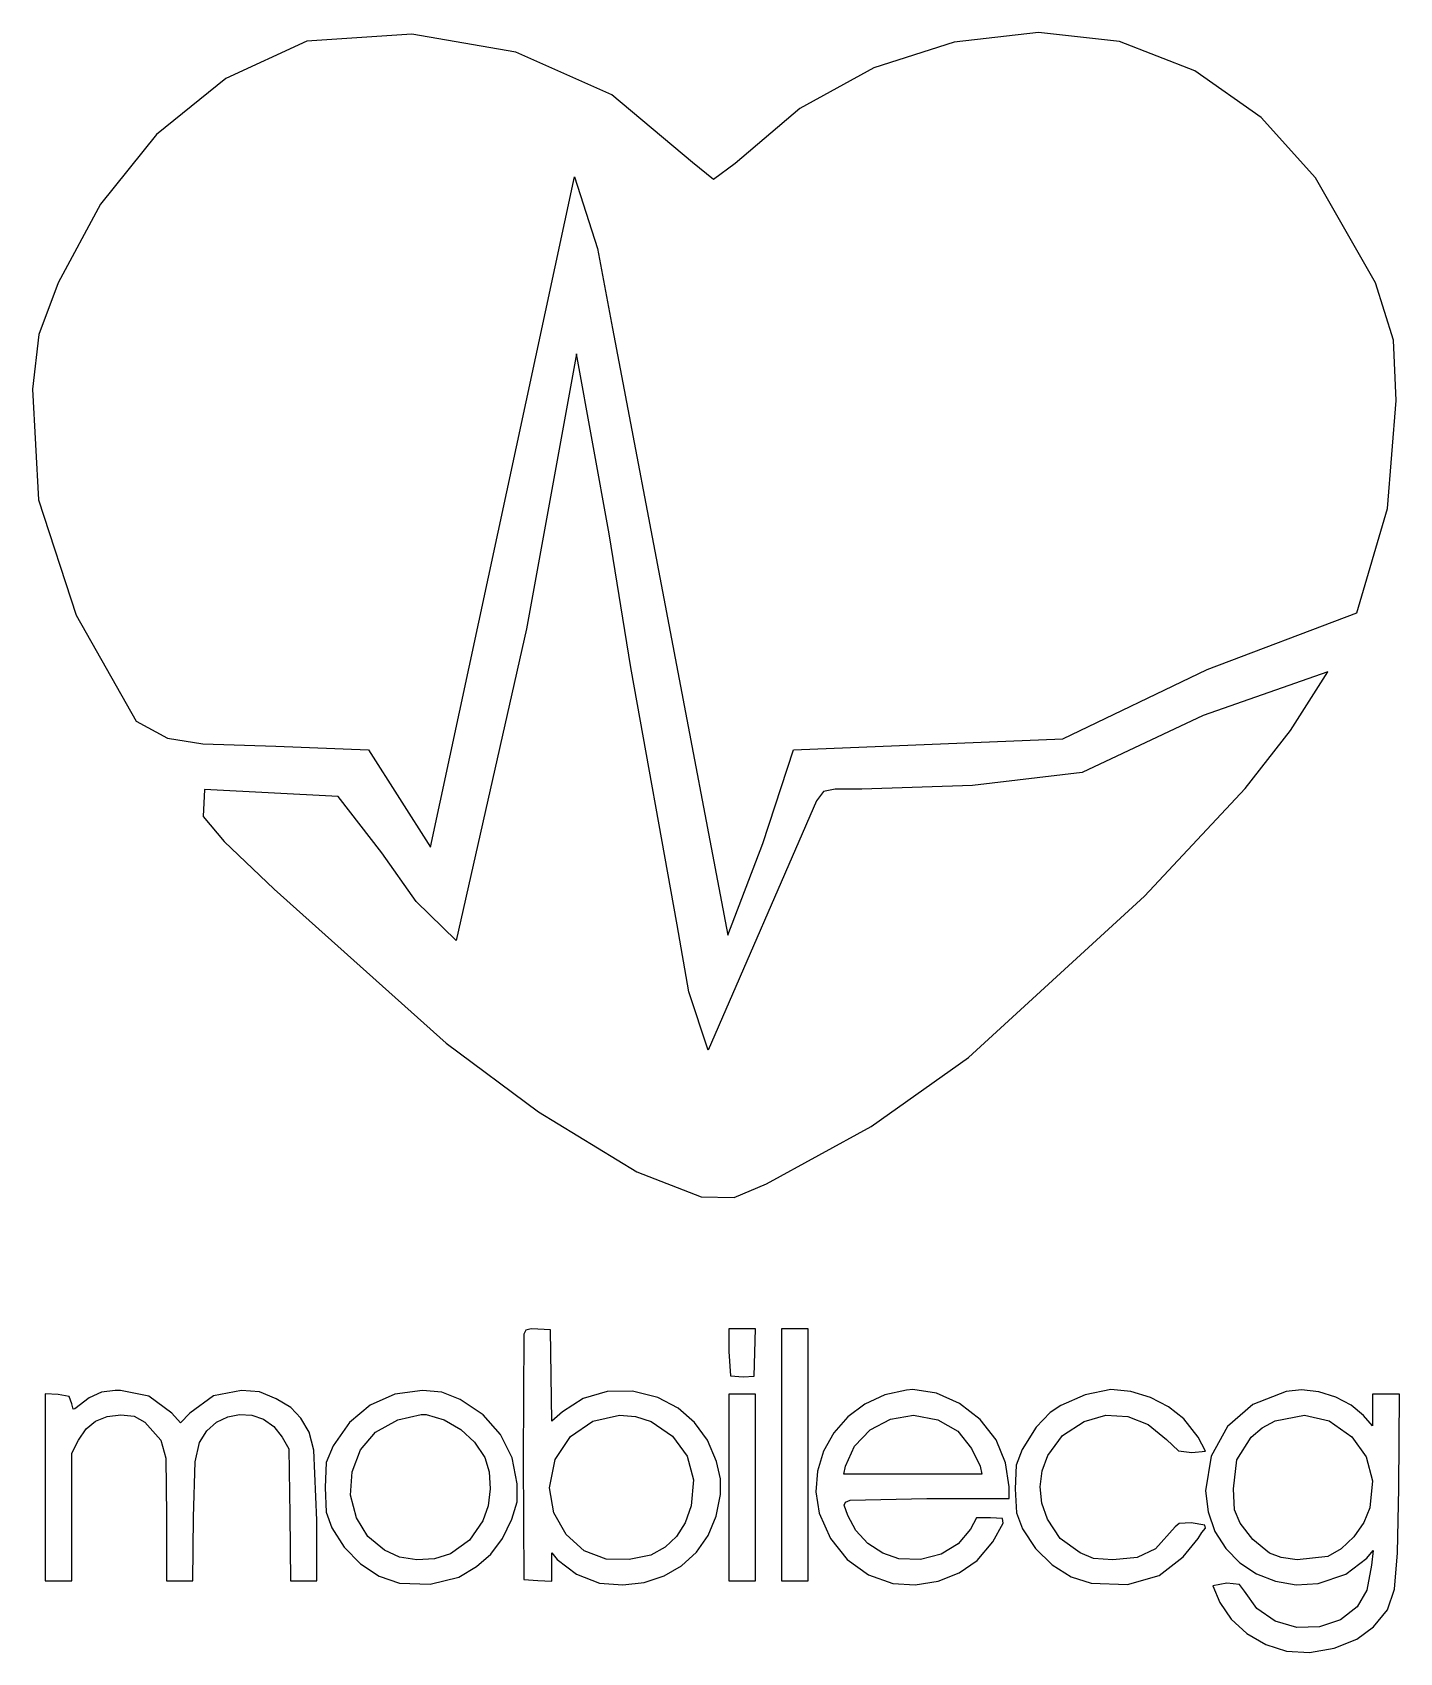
# Model space of a CAD drawing. Extents: x 0 to 17.7, y 0 to 20.9.
import ezdxf

# ---------------------------------------------------------------- set-up
doc = ezdxf.new("R2010")
doc.units = 0
doc.layers.add('1._réteg', color=7, linetype='CONTINUOUS')

msp = doc.modelspace()

# ---------------------------------------------------------------- linework, layer by layer
at = {"layer": '1._réteg', "color": 7}
for points in [[(13.005324, 20.943192), (11.917151, 20.81808), (10.876338, 20.484976), (9.919678, 19.957567), (9.083976, 19.249548), (8.802978, 19.043258), (8.534644, 19.263103), (7.489434, 20.134586), (6.249079, 20.687149), (4.905232, 20.919759), (3.54955, 20.831395), (2.499193, 20.346007), (1.605573, 19.623809), (0.879957, 18.723723), (0.333612, 17.704681), (0.084488, 17.036971), (0, 16.331579), (0.079976, 14.901494), (0.567836, 13.410173), (1.339749, 12.039987), (1.744727, 11.820401), (2.202575, 11.748256), (3.146017, 11.718668), (4.347062, 11.671221), (5.14559, 10.412408), (7.006775, 19.078451), (7.30404, 18.15165), (7.498914, 17.116637), (8.991768, 9.27564), (9.444616, 10.461839), (9.839112, 11.671221), (13.32233, 11.811689), (15.188019, 12.709243), (17.119999, 13.442625), (17.519973, 14.789816), (17.63232, 16.186983), (17.594164, 16.966895), (17.365411, 17.706253), (16.589605, 19.061484), (15.885833, 19.844724), (15.026712, 20.446086), (14.052969, 20.82557), (13.005324, 20.943192), (13.005324, 20.943192)], [(9.001327, 4.188567), (9.001327, 3.895841), (9.02382, 3.581581), (9.188296, 3.567865), (9.330251, 3.577658), (9.339056, 3.88311), (9.347862, 4.188562), (9.174575, 4.188562), (9.00129, 4.188562), (9.001327, 4.188567)], [(9.682255, 4.188574), (9.682255, 2.559503), (9.682255, 0.930403), (9.854559, 0.930403), (10.026867, 0.930403), (10.026867, 2.559503), (10.026867, 4.188574), (9.854559, 4.188574), (9.682255, 4.188574), (9.682255, 4.188574)], [(6.446104, 4.185632), (6.379045, 4.170819), (6.354077, 4.120041), (6.345271, 2.496837), (6.354077, 0.946079), (6.534213, 0.936286), (6.714356, 0.927481), (6.715203, 1.108597), (6.716049, 1.290693), (6.785561, 1.207476), (7.035778, 1.01744), (7.332829, 0.900069), (7.631194, 0.877414), (7.910657, 0.909909), (8.165982, 0.993722), (8.391933, 1.12502), (8.583275, 1.299974), (8.734772, 1.514751), (8.84119, 1.765521), (8.897291, 2.048451), (8.89745, 2.24975), (8.843446, 2.471386), (8.725477, 2.749103), (8.561176, 2.978233), (8.348571, 3.160756), (8.085691, 3.298653), (7.758901, 3.381997), (7.430825, 3.376886), (7.121791, 3.2864), (6.852131, 3.113617), (6.715073, 2.994177), (6.707255, 3.583542), (6.69845, 4.17291), (6.534959, 4.182703), (6.445864, 4.185638), (6.446104, 4.185632)], [(1.068384, 3.388718), (0.893429, 3.367923), (0.73454, 3.296689), (0.547549, 3.15571), (0.528653, 3.149219), (0.511325, 3.21739), (0.475968, 3.314051), (0.331187, 3.336829), (0.166712, 3.345634), (0.166712, 2.138513), (0.166712, 0.93041), (0.339019, 0.93041), (0.511325, 0.93041), (0.511325, 1.754742), (0.511325, 2.579068), (0.597478, 2.749417), (0.693542, 2.89362), (0.815141, 2.995222), (0.964481, 3.055425), (1.143767, 3.075429), (1.313549, 3.057536), (1.455093, 2.981444), (1.660687, 2.750397), (1.72356, 2.517857), (1.733133, 1.771385), (1.733133, 0.93041), (1.902503, 0.93041), (2.07285, 0.93041), (2.084605, 1.752781), (2.104977, 2.468501), (2.161947, 2.718088), (2.256979, 2.8684), (2.380854, 2.979364), (2.524613, 3.050406), (2.679297, 3.080949), (2.835946, 3.070418), (2.985601, 3.018236), (3.119303, 2.92383), (3.228092, 2.786623), (3.315224, 2.63781), (3.32598, 1.78411), (3.335767, 0.93041), (3.506115, 0.93041), (3.675485, 0.93041), (3.675485, 1.714602), (3.639433, 2.619135), (3.577655, 2.851938), (3.471851, 3.034309), (3.341716, 3.171052), (3.152692, 3.28494), (2.936504, 3.371177), (2.705283, 3.38871), (2.341278, 3.320106), (2.035637, 3.097948), (1.91522, 2.973609), (1.802633, 3.097948), (1.506919, 3.318227), (1.137883, 3.38871), (1.068373, 3.38871), (1.068384, 3.388718)], [(5.042198, 3.388718), (4.686453, 3.34178), (4.367774, 3.202673), (4.097498, 2.978409), (3.886963, 2.675997), (3.799768, 2.459508), (3.785145, 2.136558), (3.798676, 1.818836), (3.870321, 1.614746), (4.029906, 1.363605), (4.24015, 1.151664), (4.484534, 0.992349), (4.746536, 0.899087), (5.143536, 0.888702), (5.512126, 0.979365), (5.743013, 1.11424), (5.927955, 1.277397), (6.076065, 1.478775), (6.196456, 1.728312), (6.26515, 1.949773), (6.268905, 2.184533), (6.20352, 2.52076), (6.053265, 2.822283), (5.826286, 3.076851), (5.530727, 3.272214), (5.293366, 3.36918), (5.042198, 3.388718), (5.042198, 3.388718)], [(11.380839, 3.401456), (11.301543, 3.396659), (11.01861, 3.334372), (10.763503, 3.215303), (10.542534, 3.048312), (10.36202, 2.84229), (10.228274, 2.606154), (10.147608, 2.348768), (10.12634, 2.078991), (10.170781, 1.805744), (10.315534, 1.478564), (10.534099, 1.206671), (10.80866, 1.007168), (11.121404, 0.897242), (11.414333, 0.879462), (11.707682, 0.926904), (11.981036, 1.033894), (12.213983, 1.194817), (12.416375, 1.433069), (12.547823, 1.674539), (12.540045, 1.735075), (12.386287, 1.744953), (12.204191, 1.744953), (12.126848, 1.60006), (11.97025, 1.408544), (11.746813, 1.273473), (11.482102, 1.205485), (11.201679, 1.215363), (10.992827, 1.287556), (10.800665, 1.414979), (10.643557, 1.582083), (10.539868, 1.773401), (10.496004, 1.909348), (10.511738, 1.949169), (10.572412, 1.974569), (11.561959, 1.995736), (12.627125, 1.995736), (12.627125, 2.144552), (12.58094, 2.457254), (12.459713, 2.751527), (12.252307, 3.015884), (11.985726, 3.222245), (11.686421, 3.355765), (11.38084, 3.401598), (11.38084, 3.401598)], [(13.9439, 3.404392), (13.608427, 3.333695), (13.294812, 3.195858), (13.158727, 3.105772), (12.975598, 2.917389), (12.793559, 2.629014), (12.719522, 2.42556), (12.706425, 2.118926), (12.72195, 1.810711), (12.800408, 1.603983), (12.967827, 1.348205), (13.18213, 1.137103), (13.427074, 0.983461), (13.686414, 0.900064), (14.156025, 0.883696), (14.566549, 1.000818), (14.876591, 1.240114), (15.070739, 1.475628), (15.117732, 1.556908), (15.165736, 1.611772), (15.158571, 1.650917), (14.978717, 1.682215), (14.826078, 1.671208), (14.7741, 1.627295), (14.519558, 1.344367), (14.280472, 1.232099), (13.967394, 1.203397), (13.71557, 1.218637), (13.544461, 1.290434), (13.288207, 1.479551), (13.124466, 1.729036), (13.051655, 1.935481), (13.028182, 2.144326), (13.054073, 2.350376), (13.129349, 2.548468), (13.317765, 2.808338), (13.598298, 2.989017), (13.878733, 3.070156), (14.15966, 3.056609), (14.425707, 2.951764), (14.661505, 2.758865), (14.818293, 2.612871), (14.990452, 2.590576), (15.164716, 2.605251), (15.07134, 2.787962), (14.883738, 3.022291), (14.689045, 3.178078), (14.454057, 3.299038), (14.198948, 3.377072), (13.94389, 3.404166), (13.943901, 3.404194)], [(16.405138, 3.397534), (16.206396, 3.378907), (15.77814, 3.210533), (15.448686, 2.923936), (15.237916, 2.54367), (15.165708, 2.094429), (15.198463, 1.82025), (15.287714, 1.570173), (15.426549, 1.349898), (15.608053, 1.165071), (15.825313, 1.02142), (16.071411, 0.92459), (16.339437, 0.880281), (16.622477, 0.89411), (16.978255, 1.015465), (17.250023, 1.22208), (17.332262, 1.32193), (17.312676, 1.13397), (17.252057, 0.809894), (17.124705, 0.596478), (16.909259, 0.426072), (16.639978, 0.334717), (16.347993, 0.327944), (16.064432, 0.411368), (15.828662, 0.572658), (15.67185, 0.796122), (15.604307, 0.884514), (15.4408, 0.898907), (15.258708, 0.866593), (15.350732, 0.651229), (15.498174, 0.436317), (15.701585, 0.251885), (15.945442, 0.109278), (16.214222, 0.019757), (16.511206, 0.003106), (16.830432, 0.059437), (17.12253, 0.174725), (17.33813, 0.334971), (17.516613, 0.55691), (17.610596, 0.821014), (17.649604, 1.290491), (17.663162, 2.128521), (17.674902, 3.3425), (17.500638, 3.3425), (17.326374, 3.3425), (17.326374, 3.138877), (17.326374, 2.935225), (17.208891, 3.065443), (17.049275, 3.201107), (16.850928, 3.305162), (16.630621, 3.372331), (16.405124, 3.397449), (16.405136, 3.397449)], [(9.001327, 3.342702), (9.001327, 2.136558), (9.001327, 0.930416), (9.173635, 0.930416), (9.345943, 0.930416), (9.345943, 2.136558), (9.345943, 3.342702), (9.173635, 3.342702), (9.001327, 3.342702), (9.001327, 3.342702)], [(5.025558, 3.082284), (5.092128, 3.07839), (5.324849, 3.009927), (5.537905, 2.887575), (5.716778, 2.721855), (5.846949, 2.523287), (5.90302, 2.337596), (5.917456, 2.121542), (5.891015, 1.901992), (5.824456, 1.70581), (5.649457, 1.455673), (5.405437, 1.279943), (5.199624, 1.213573), (4.971223, 1.200214), (4.746015, 1.238467), (4.549779, 1.326936), (4.336692, 1.504007), (4.189506, 1.743995), (4.11227, 2.035661), (4.132902, 2.340504), (4.243758, 2.624399), (4.437192, 2.853219), (4.722591, 3.010886), (5.025583, 3.082304), (5.025558, 3.082284)], [(7.591548, 3.071645), (7.795247, 3.054962), (7.99882, 2.989408), (8.276755, 2.801545), (8.462573, 2.543036), (8.546234, 2.234812), (8.517694, 1.897809), (8.440147, 1.680826), (8.328144, 1.503804), (8.180708, 1.365429), (7.996864, 1.264389), (7.716948, 1.205476), (7.417284, 1.209562), (7.132432, 1.320459), (6.899274, 1.530953), (6.741556, 1.81131), (6.683026, 2.131791), (6.756676, 2.50007), (6.956406, 2.794868), (7.246577, 2.993091), (7.591548, 3.071645), (7.591548, 3.071645)], [(11.38965, 3.071652), (11.706, 3.010522), (11.964331, 2.863118), (12.142631, 2.641178), (12.252161, 2.414723), (12.27567, 2.309002), (11.383791, 2.309002), (10.491911, 2.309002), (10.513444, 2.4108), (10.627278, 2.669316), (10.830838, 2.88039), (11.094756, 3.021896), (11.389659, 3.071652), (11.389651, 3.071652)], [(16.444296, 3.072498), (16.762472, 2.999064), (17.055983, 2.792139), (17.243958, 2.531365), (17.32311, 2.223743), (17.290164, 1.87613), (17.211376, 1.682921), (17.081641, 1.498234), (16.920331, 1.344649), (16.746812, 1.244686), (16.350463, 1.203199), (16.14469, 1.23145), (15.99395, 1.288741), (15.778187, 1.466343), (15.614093, 1.675442), (15.539728, 1.846892), (15.525981, 2.120901), (15.572353, 2.496596), (15.75801, 2.787595), (15.897773, 2.909938), (16.067051, 2.999939), (16.444296, 3.072498), (16.444296, 3.072498)]]:
    msp.add_lwpolyline(points, dxfattribs=at)
msp.add_lwpolyline([(6.38594, 13.236781), (5.478807, 9.207545), (4.961172, 9.708538), (4.515839, 10.341), (3.953365, 11.069314), (2.226467, 11.16008), (2.20661, 10.811327), (2.477069, 10.484604), (3.127214, 9.870852), (5.346992, 7.880929), (6.540857, 6.990303), (7.813157, 6.216396), (8.64365, 5.893627), (9.071772, 5.883552), (9.488341, 6.061385), (10.844879, 6.800667), (12.100234, 7.694851), (14.377666, 9.779632), (15.679153, 11.17184), (16.262478, 11.922481), (16.746885, 12.677363), (15.137137, 12.113449), (13.570188, 11.37841), (12.154802, 11.208425), (10.72363, 11.163249), (10.379268, 11.160427), (10.225085, 11.133051), (10.135886, 11.011665), (8.737212, 7.788975), (8.486889, 8.544382), (8.337509, 9.409235), (7.735453, 12.734758), (7.456829, 14.464555), (7.034119, 16.789338), (6.38594, 13.236781), (6.38594, 13.236781), (6.38594, 13.236781)], close=True, dxfattribs=at)

doc.saveas('drawing.dxf')
